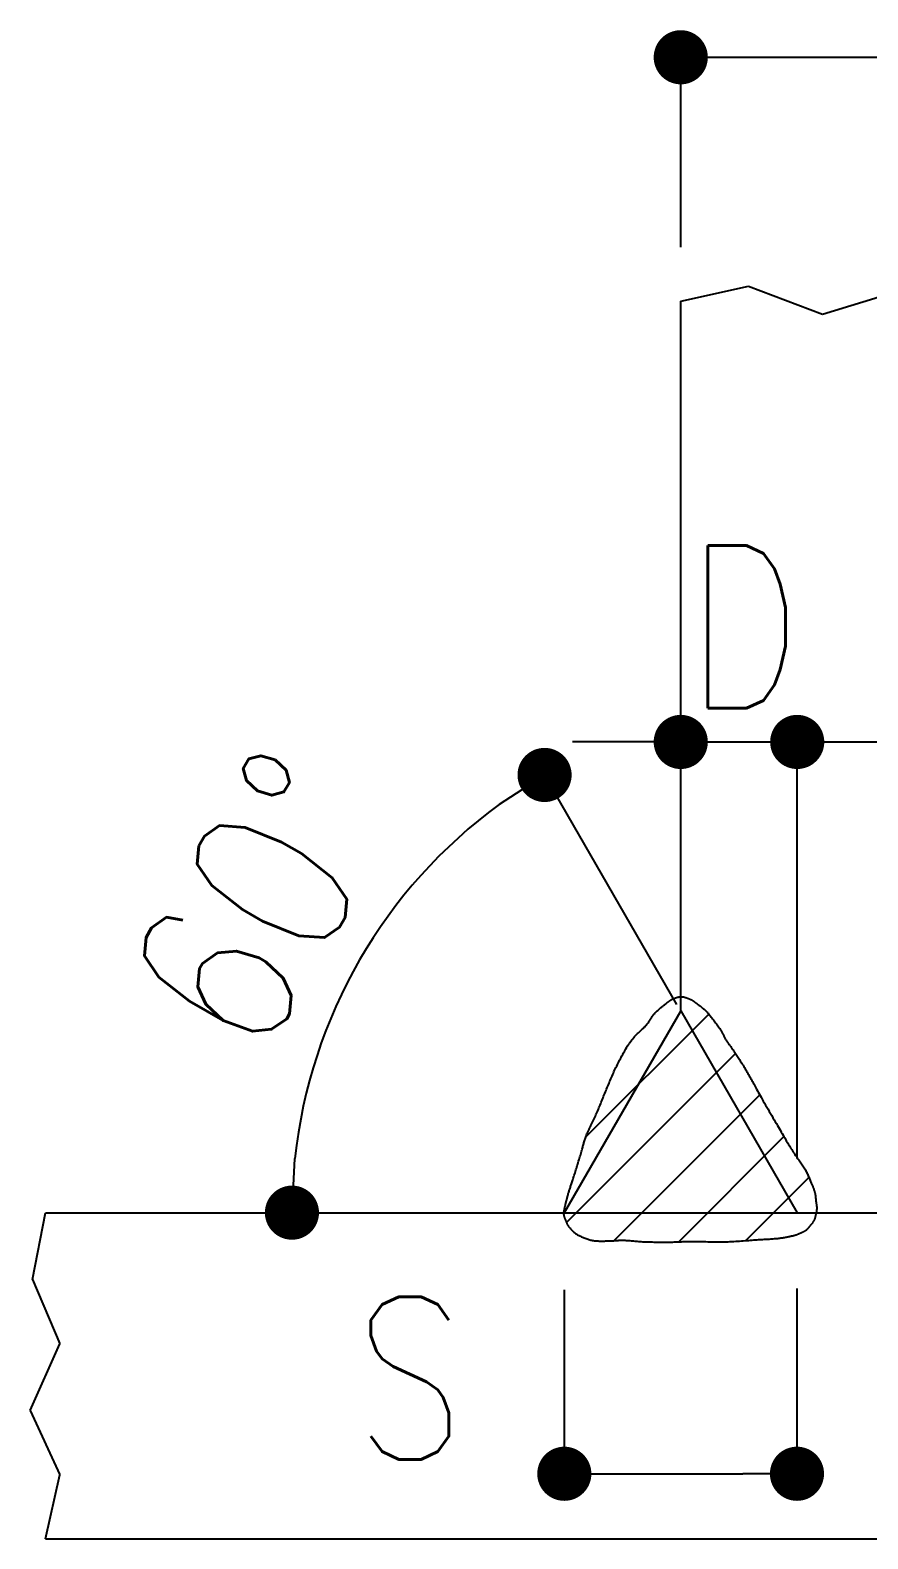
# Model space of a CAD drawing. Header units: millimetres. Extents: x 0 to 29624, y 0 to 14691.
# Drawn here: x 14123.4 to 14247.2, y 5659.2 to 5882.1 of the extents above; entities that cross this region are included whole.
import ezdxf

# ---------------------------------------------------------------- set-up
doc = ezdxf.new("R2010")
doc.units = ezdxf.units.MM
doc.header["$LTSCALE"] = 5
doc.layers.get('0').update_dxf_attribs({"color": 255})
doc.layers.add('寸法', color=4, linetype='Continuous')
doc.layers.add('金物', color=142, linetype='Continuous')
doc.styles.add('04setumei', font='simplex.shx', dxfattribs={"width": 0.7, "height": 2.5, "bigfont": 'extfont2.shx'})

# ---------------------------------------------------------------- blocks, each defined once
blk = doc.blocks.new('_Dot')
at = {"color": 0, "linetype": 'ByBlock', "lineweight": -2}
blk.add_line((-0.5, 0), (-1, 0), dxfattribs=at)
at = {"color": 0, "linetype": 'ByBlock', "const_width": 0.5}
blk.add_lwpolyline([(-0.25, 0, 1), (0.25, 0, 1)], format="xyb", close=True, dxfattribs=at)

msp = doc.modelspace()

# ---------------------------------------------------------------- linework, layer by layer
at = {"layer": '寸法'}
for p, q in [((14219.529, 5850.012), (14219.529, 5878.063)), ((14227.529, 5878.063), (14263.155, 5878.063)), ((14211.529, 5776.91), (14203.529, 5776.91)), ((14219.529, 5745.175), (14219.529, 5776.91)), ((14219.529, 5776.91), (14236.738, 5776.91)), ((14236.738, 5715.368), (14236.738, 5776.91)), ((14244.738, 5776.91), (14252.738, 5776.91)), ((14218.97, 5738.142), (14199.403, 5772.033)), ((14218.873, 5739.151), (14218.903, 5739.161)), ((14218.903, 5739.161), (14218.933, 5739.17)), ((14218.933, 5739.17), (14218.963, 5739.179)), ((14218.963, 5739.179), (14218.993, 5739.187)), ((14218.993, 5739.187), (14219.023, 5739.195)), ((14219.023, 5739.195), (14219.052, 5739.202)), ((14219.052, 5739.202), (14219.081, 5739.208)), ((14219.081, 5739.208), (14219.109, 5739.214)), ((14219.109, 5739.214), (14219.137, 5739.22)), ((14219.137, 5739.22), (14219.164, 5739.224)), ((14219.164, 5739.224), (14219.191, 5739.228)), ((14219.191, 5739.228), (14219.218, 5739.232)), ((14219.218, 5739.232), (14219.244, 5739.235)), ((14219.244, 5739.235), (14219.271, 5739.238)), ((14219.271, 5739.238), (14219.297, 5739.24)), ((14219.297, 5739.24), (14219.324, 5739.242)), ((14219.324, 5739.242), (14219.351, 5739.244)), ((14219.351, 5739.244), (14219.379, 5739.245)), ((14219.379, 5739.245), (14219.408, 5739.246)), ((14219.408, 5739.246), (14219.436, 5739.247)), ((14219.436, 5739.247), (14219.466, 5739.247)), ((14219.466, 5739.247), (14219.497, 5739.247)), ((14219.497, 5739.247), (14219.529, 5739.247)), ((14219.529, 5739.247), (14219.56, 5739.247)), ((14219.56, 5739.247), (14219.592, 5739.247)), ((14219.592, 5739.247), (14219.624, 5739.247)), ((14219.624, 5739.247), (14219.656, 5739.248)), ((14219.656, 5739.248), (14219.689, 5739.248)), ((14219.689, 5739.248), (14219.721, 5739.248)), ((14219.721, 5739.248), (14219.754, 5739.248)), ((14219.754, 5739.248), (14219.789, 5739.247)), ((14219.789, 5739.247), (14219.823, 5739.246)), ((14219.823, 5739.246), (14219.859, 5739.244)), ((14219.859, 5739.244), (14219.896, 5739.24)), ((14219.896, 5739.24), (14219.934, 5739.236)), ((14219.934, 5739.236), (14219.974, 5739.23)), ((14219.974, 5739.23), (14220.014, 5739.223)), ((14220.014, 5739.223), (14220.057, 5739.215)), ((14220.057, 5739.215), (14220.102, 5739.204)), ((14220.102, 5739.204), (14220.149, 5739.192)), ((14220.149, 5739.192), (14220.198, 5739.178)), ((14220.198, 5739.178), (14220.251, 5739.162)), ((14220.251, 5739.162), (14220.307, 5739.144)), ((14219.529, 5737.175), (14202.32, 5707.368)), ((14215.764, 5736.905), (14215.851, 5736.994)), ((14215.851, 5736.994), (14215.939, 5737.082)), ((14215.939, 5737.082), (14216.031, 5737.169)), ((14216.031, 5737.169), (14216.124, 5737.255)), ((14216.124, 5737.255), (14216.219, 5737.339)), ((14216.219, 5737.339), (14216.314, 5737.422)), ((14216.314, 5737.422), (14216.409, 5737.503)), ((14216.409, 5737.503), (14216.504, 5737.583)), ((14216.504, 5737.583), (14216.597, 5737.66)), ((14216.597, 5737.66), (14216.689, 5737.735)), ((14216.689, 5737.735), (14216.779, 5737.808)), ((14216.779, 5737.808), (14216.866, 5737.878)), ((14216.866, 5737.878), (14216.949, 5737.946)), ((14216.949, 5737.946), (14217.029, 5738.011)), ((14217.029, 5738.011), (14217.105, 5738.072)), ((14217.105, 5738.072), (14217.175, 5738.13)), ((14217.175, 5738.13), (14217.241, 5738.185)), ((14217.241, 5738.185), (14217.303, 5738.237)), ((14217.303, 5738.237), (14217.362, 5738.285)), ((14217.362, 5738.285), (14217.417, 5738.33)), ((14217.417, 5738.33), (14217.47, 5738.372)), ((14217.47, 5738.372), (14217.52, 5738.412)), ((14217.52, 5738.412), (14217.569, 5738.45)), ((14217.569, 5738.45), (14217.615, 5738.485)), ((14217.615, 5738.485), (14217.659, 5738.518)), ((14217.659, 5738.518), (14217.702, 5738.55)), ((14217.702, 5738.55), (14217.743, 5738.58)), ((14217.743, 5738.58), (14217.784, 5738.609)), ((14217.784, 5738.609), (14217.824, 5738.637)), ((14217.824, 5738.637), (14217.863, 5738.664)), ((14217.863, 5738.664), (14217.902, 5738.691)), ((14217.902, 5738.691), (14217.942, 5738.717)), ((14217.942, 5738.717), (14217.981, 5738.743)), ((14217.981, 5738.743), (14218.021, 5738.768)), ((14218.021, 5738.768), (14218.058, 5738.792)), ((14218.058, 5738.792), (14218.094, 5738.813)), ((14218.094, 5738.813), (14218.129, 5738.833)), ((14218.129, 5738.833), (14218.163, 5738.852)), ((14218.163, 5738.852), (14218.196, 5738.869)), ((14218.196, 5738.869), (14218.228, 5738.885)), ((14218.228, 5738.885), (14218.259, 5738.9)), ((14218.259, 5738.9), (14218.29, 5738.915)), ((14218.29, 5738.915), (14218.32, 5738.928)), ((14218.32, 5738.928), (14218.35, 5738.942)), ((14218.35, 5738.942), (14218.38, 5738.954)), ((14218.38, 5738.954), (14218.41, 5738.967)), ((14218.41, 5738.967), (14218.44, 5738.98)), ((14218.44, 5738.98), (14218.47, 5738.992)), ((14218.47, 5738.992), (14218.501, 5739.005)), ((14218.501, 5739.005), (14218.532, 5739.018)), ((14218.532, 5739.018), (14218.564, 5739.032)), ((14218.564, 5739.032), (14218.595, 5739.045)), ((14218.595, 5739.045), (14218.626, 5739.058)), ((14218.626, 5739.058), (14218.657, 5739.071)), ((14218.657, 5739.071), (14218.689, 5739.083)), ((14218.689, 5739.083), (14218.719, 5739.095)), ((14218.719, 5739.095), (14218.75, 5739.108)), ((14218.75, 5739.108), (14218.781, 5739.119)), ((14218.781, 5739.119), (14218.812, 5739.13)), ((14218.812, 5739.13), (14218.843, 5739.141)), ((14218.843, 5739.141), (14218.873, 5739.151)), ((14219.529, 5737.175), (14236.738, 5707.368)), ((14220.307, 5739.144), (14220.365, 5739.125)), ((14220.365, 5739.125), (14220.426, 5739.104)), ((14220.426, 5739.104), (14220.488, 5739.081)), ((14220.488, 5739.081), (14220.551, 5739.058)), ((14220.551, 5739.058), (14220.615, 5739.034)), ((14220.615, 5739.034), (14220.68, 5739.009)), ((14220.68, 5739.009), (14220.744, 5738.983)), ((14220.744, 5738.983), (14220.807, 5738.957)), ((14220.807, 5738.957), (14220.869, 5738.93)), ((14220.869, 5738.93), (14220.93, 5738.904)), ((14220.93, 5738.904), (14220.989, 5738.877)), ((14220.989, 5738.877), (14221.046, 5738.851)), ((14221.046, 5738.851), (14221.099, 5738.825)), ((14221.099, 5738.825), (14221.149, 5738.799)), ((14221.149, 5738.799), (14221.196, 5738.774)), ((14221.196, 5738.774), (14221.24, 5738.749)), ((14221.24, 5738.749), (14221.281, 5738.724)), ((14221.281, 5738.724), (14221.321, 5738.698)), ((14221.321, 5738.698), (14221.358, 5738.673)), ((14221.358, 5738.673), (14221.394, 5738.648)), ((14221.394, 5738.648), (14221.429, 5738.622)), ((14221.429, 5738.622), (14221.463, 5738.596)), ((14221.463, 5738.596), (14221.497, 5738.569)), ((14221.497, 5738.569), (14221.53, 5738.542)), ((14221.53, 5738.542), (14221.564, 5738.514)), ((14221.564, 5738.514), (14221.599, 5738.486)), ((14221.599, 5738.486), (14221.634, 5738.458)), ((14221.634, 5738.458), (14221.671, 5738.428)), ((14221.671, 5738.428), (14221.709, 5738.398)), ((14221.709, 5738.398), (14221.75, 5738.367)), ((14221.75, 5738.367), (14221.793, 5738.335)), ((14221.793, 5738.335), (14221.837, 5738.302)), ((14221.837, 5738.302), (14221.883, 5738.269)), ((14221.883, 5738.269), (14221.929, 5738.236)), ((14221.929, 5738.236), (14221.976, 5738.202)), ((14221.976, 5738.202), (14222.025, 5738.168)), ((14222.025, 5738.168), (14222.074, 5738.134)), ((14222.074, 5738.134), (14222.123, 5738.098)), ((14222.123, 5738.098), (14222.174, 5738.063)), ((14222.174, 5738.063), (14222.224, 5738.026)), ((14222.224, 5738.026), (14222.276, 5737.988)), ((14222.276, 5737.988), (14222.328, 5737.949)), ((14222.328, 5737.949), (14222.381, 5737.909)), ((14222.381, 5737.909), (14222.434, 5737.868)), ((14222.434, 5737.868), (14222.488, 5737.826)), ((14222.488, 5737.826), (14222.542, 5737.783)), ((14222.542, 5737.783), (14222.596, 5737.738)), ((14222.596, 5737.738), (14222.65, 5737.691)), ((14222.65, 5737.691), (14222.704, 5737.645)), ((14222.704, 5737.645), (14222.757, 5737.6)), ((14222.757, 5737.6), (14222.809, 5737.557)), ((14222.809, 5737.557), (14222.861, 5737.514)), ((14222.861, 5737.514), (14222.913, 5737.471)), ((14222.913, 5737.471), (14222.964, 5737.428)), ((14222.964, 5737.428), (14223.016, 5737.383)), ((14223.016, 5737.383), (14223.07, 5737.336)), ((14223.07, 5737.336), (14223.124, 5737.287)), ((14223.124, 5737.287), (14223.181, 5737.234)), ((14223.181, 5737.234), (14223.239, 5737.178)), ((14223.239, 5737.178), (14223.3, 5737.117)), ((14223.3, 5737.117), (14223.363, 5737.051)), ((14223.363, 5737.051), (14223.43, 5736.98)), ((14223.43, 5736.98), (14223.499, 5736.902)), ((14205.474, 5718.505), (14223.671, 5736.702)), ((14213.962, 5734.599), (14214.087, 5734.722)), ((14214.087, 5734.722), (14214.207, 5734.843)), ((14214.207, 5734.843), (14214.32, 5734.964)), ((14214.32, 5734.964), (14214.427, 5735.084)), ((14214.427, 5735.084), (14214.526, 5735.202)), ((14214.526, 5735.202), (14214.619, 5735.318)), ((14214.619, 5735.318), (14214.705, 5735.431)), ((14214.705, 5735.431), (14214.786, 5735.542)), ((14214.786, 5735.542), (14214.862, 5735.651)), ((14214.862, 5735.651), (14214.934, 5735.757)), ((14214.934, 5735.757), (14215.002, 5735.862)), ((14215.002, 5735.862), (14215.069, 5735.964)), ((14215.069, 5735.964), (14215.134, 5736.064)), ((14215.134, 5736.064), (14215.198, 5736.163)), ((14215.198, 5736.163), (14215.261, 5736.26)), ((14215.261, 5736.26), (14215.325, 5736.356)), ((14215.325, 5736.356), (14215.391, 5736.45)), ((14215.391, 5736.45), (14215.459, 5736.543)), ((14215.459, 5736.543), (14215.529, 5736.635)), ((14215.529, 5736.635), (14215.603, 5736.726)), ((14215.603, 5736.726), (14215.682, 5736.816)), ((14215.682, 5736.816), (14215.764, 5736.905)), ((14223.499, 5736.902), (14223.573, 5736.818)), ((14223.573, 5736.818), (14223.651, 5736.726)), ((14223.651, 5736.726), (14223.734, 5736.625)), ((14223.734, 5736.625), (14223.825, 5736.513)), ((14223.825, 5736.513), (14223.922, 5736.393)), ((14223.922, 5736.393), (14224.023, 5736.264)), ((14224.023, 5736.264), (14224.129, 5736.129)), ((14224.129, 5736.129), (14224.238, 5735.988)), ((14224.238, 5735.988), (14224.349, 5735.843)), ((14224.349, 5735.843), (14224.461, 5735.695)), ((14224.461, 5735.695), (14224.573, 5735.546)), ((14224.573, 5735.546), (14224.685, 5735.396)), ((14224.685, 5735.396), (14224.795, 5735.247)), ((14224.795, 5735.247), (14224.903, 5735.1)), ((14224.903, 5735.1), (14225.006, 5734.956)), ((14225.006, 5734.956), (14225.106, 5734.817)), ((14225.106, 5734.817), (14225.199, 5734.683)), ((14211.929, 5732.383), (14212.054, 5732.565)), ((14212.054, 5732.565), (14212.18, 5732.741)), ((14212.18, 5732.741), (14212.308, 5732.91)), ((14212.308, 5732.91), (14212.439, 5733.073)), ((14212.439, 5733.073), (14212.575, 5733.231)), ((14212.575, 5733.231), (14212.714, 5733.385)), ((14212.714, 5733.385), (14212.854, 5733.534)), ((14212.854, 5733.534), (14212.996, 5733.678)), ((14212.996, 5733.678), (14213.138, 5733.819)), ((14213.138, 5733.819), (14213.28, 5733.956)), ((14213.28, 5733.956), (14213.421, 5734.09)), ((14213.421, 5734.09), (14213.561, 5734.22)), ((14213.561, 5734.22), (14213.698, 5734.349)), ((14213.698, 5734.349), (14213.832, 5734.475)), ((14213.832, 5734.475), (14213.962, 5734.599)), ((14225.199, 5734.683), (14225.286, 5734.557)), ((14225.286, 5734.557), (14225.366, 5734.439)), ((14225.366, 5734.439), (14225.438, 5734.329)), ((14225.438, 5734.329), (14225.503, 5734.224)), ((14225.503, 5734.224), (14225.562, 5734.124)), ((14225.562, 5734.124), (14225.616, 5734.028)), ((14225.616, 5734.028), (14225.665, 5733.937)), ((14225.665, 5733.937), (14225.711, 5733.848)), ((14225.711, 5733.848), (14225.754, 5733.761)), ((14225.754, 5733.761), (14225.795, 5733.676)), ((14225.795, 5733.676), (14225.836, 5733.591)), ((14225.836, 5733.591), (14225.876, 5733.508)), ((14225.876, 5733.508), (14225.917, 5733.423)), ((14225.917, 5733.423), (14225.959, 5733.337)), ((14225.959, 5733.337), (14226.004, 5733.249)), ((14226.004, 5733.249), (14226.052, 5733.159)), ((14226.052, 5733.159), (14226.104, 5733.066)), ((14226.104, 5733.066), (14226.161, 5732.969)), ((14226.161, 5732.969), (14226.224, 5732.867)), ((14226.224, 5732.867), (14226.291, 5732.762)), ((14226.291, 5732.762), (14226.361, 5732.658)), ((14226.361, 5732.658), (14226.433, 5732.552)), ((14226.433, 5732.552), (14226.507, 5732.446)), ((14202.625, 5705.921), (14227.605, 5730.901)), ((14210.604, 5730.096), (14210.719, 5730.313)), ((14210.719, 5730.313), (14210.834, 5730.53)), ((14210.834, 5730.53), (14210.952, 5730.747)), ((14210.952, 5730.747), (14211.071, 5730.962)), ((14211.071, 5730.962), (14211.191, 5731.176)), ((14211.191, 5731.176), (14211.312, 5731.387)), ((14211.312, 5731.387), (14211.434, 5731.595)), ((14211.434, 5731.595), (14211.557, 5731.799)), ((14211.557, 5731.799), (14211.68, 5731.999)), ((14211.68, 5731.999), (14211.805, 5732.194)), ((14211.805, 5732.194), (14211.929, 5732.383)), ((14226.507, 5732.446), (14226.582, 5732.339)), ((14226.582, 5732.339), (14226.66, 5732.231)), ((14226.66, 5732.231), (14226.74, 5732.121)), ((14226.74, 5732.121), (14226.821, 5732.01)), ((14226.821, 5732.01), (14226.904, 5731.897)), ((14226.904, 5731.897), (14226.988, 5731.781)), ((14226.988, 5731.781), (14227.074, 5731.663)), ((14227.074, 5731.663), (14227.161, 5731.542)), ((14227.161, 5731.542), (14227.25, 5731.419)), ((14227.25, 5731.419), (14227.339, 5731.292)), ((14227.339, 5731.292), (14227.429, 5731.161)), ((14227.429, 5731.161), (14227.52, 5731.027)), ((14227.52, 5731.027), (14227.612, 5730.889)), ((14227.612, 5730.889), (14227.706, 5730.747)), ((14227.706, 5730.747), (14227.801, 5730.601)), ((14227.801, 5730.601), (14227.9, 5730.452)), ((14227.9, 5730.452), (14227.999, 5730.298)), ((14227.999, 5730.298), (14228.1, 5730.142)), ((14209.567, 5727.975), (14209.662, 5728.187)), ((14209.662, 5728.187), (14209.758, 5728.399)), ((14209.758, 5728.399), (14209.857, 5728.61)), ((14209.857, 5728.61), (14209.957, 5728.821)), ((14209.957, 5728.821), (14210.059, 5729.031)), ((14210.059, 5729.031), (14210.164, 5729.24)), ((14210.164, 5729.24), (14210.271, 5729.451)), ((14210.271, 5729.451), (14210.38, 5729.664)), ((14210.38, 5729.664), (14210.491, 5729.879)), ((14210.491, 5729.879), (14210.604, 5730.096)), ((14228.1, 5730.142), (14228.203, 5729.983)), ((14228.203, 5729.983), (14228.307, 5729.821)), ((14228.307, 5729.821), (14228.412, 5729.656)), ((14228.412, 5729.656), (14228.518, 5729.489)), ((14228.518, 5729.489), (14228.623, 5729.321)), ((14228.623, 5729.321), (14228.73, 5729.15)), ((14228.73, 5729.15), (14228.836, 5728.979)), ((14228.836, 5728.979), (14228.942, 5728.806)), ((14228.942, 5728.806), (14229.049, 5728.632)), ((14229.049, 5728.632), (14229.154, 5728.457)), ((14229.154, 5728.457), (14229.258, 5728.282)), ((14229.258, 5728.282), (14229.362, 5728.106)), ((14229.362, 5728.106), (14229.463, 5727.933)), ((14208.573, 5725.633), (14208.663, 5725.846)), ((14208.663, 5725.846), (14208.752, 5726.058)), ((14208.752, 5726.058), (14208.842, 5726.271)), ((14208.842, 5726.271), (14208.931, 5726.484)), ((14208.931, 5726.484), (14209.02, 5726.697)), ((14209.02, 5726.697), (14209.109, 5726.911)), ((14209.109, 5726.911), (14209.199, 5727.124)), ((14209.199, 5727.124), (14209.29, 5727.337)), ((14209.29, 5727.337), (14209.381, 5727.55)), ((14209.381, 5727.55), (14209.473, 5727.762)), ((14209.473, 5727.762), (14209.567, 5727.975)), ((14229.463, 5727.933), (14229.561, 5727.761)), ((14229.561, 5727.761), (14229.656, 5727.591)), ((14229.656, 5727.591), (14229.75, 5727.423)), ((14229.75, 5727.423), (14229.842, 5727.254)), ((14229.842, 5727.254), (14229.934, 5727.084)), ((14229.934, 5727.084), (14230.027, 5726.912)), ((14230.027, 5726.912), (14230.119, 5726.738)), ((14230.119, 5726.738), (14230.214, 5726.561)), ((14230.214, 5726.561), (14230.311, 5726.38)), ((14230.311, 5726.38), (14230.411, 5726.194)), ((14230.411, 5726.194), (14230.515, 5726.002)), ((14230.515, 5726.002), (14230.623, 5725.803)), ((14230.623, 5725.803), (14230.735, 5725.597)), ((14207.694, 5723.481), (14207.78, 5723.696)), ((14207.78, 5723.696), (14207.867, 5723.911)), ((14207.867, 5723.911), (14207.953, 5724.127)), ((14207.953, 5724.127), (14208.041, 5724.343)), ((14208.041, 5724.343), (14208.128, 5724.559)), ((14208.128, 5724.559), (14208.216, 5724.776)), ((14208.216, 5724.776), (14208.304, 5724.991)), ((14208.304, 5724.991), (14208.393, 5725.206)), ((14208.393, 5725.206), (14208.483, 5725.42)), ((14208.483, 5725.42), (14208.573, 5725.633)), ((14209.676, 5703.237), (14231.203, 5724.765)), ((14230.735, 5725.597), (14230.854, 5725.383)), ((14230.854, 5725.383), (14230.979, 5725.159)), ((14230.979, 5725.159), (14231.111, 5724.926)), ((14231.111, 5724.926), (14231.251, 5724.679)), ((14231.251, 5724.679), (14231.401, 5724.417)), ((14231.401, 5724.417), (14231.56, 5724.142)), ((14231.56, 5724.142), (14231.725, 5723.856)), ((14231.725, 5723.856), (14231.895, 5723.56)), ((14231.895, 5723.56), (14232.071, 5723.258)), ((14206.722, 5721.232), (14206.816, 5721.43)), ((14206.816, 5721.43), (14206.908, 5721.628)), ((14206.908, 5721.628), (14206.999, 5721.827)), ((14206.999, 5721.827), (14207.087, 5722.026)), ((14207.087, 5722.026), (14207.175, 5722.227)), ((14207.175, 5722.227), (14207.261, 5722.431)), ((14207.261, 5722.431), (14207.348, 5722.637)), ((14207.348, 5722.637), (14207.434, 5722.846)), ((14207.434, 5722.846), (14207.521, 5723.056)), ((14207.521, 5723.056), (14207.607, 5723.268)), ((14207.607, 5723.268), (14207.694, 5723.481)), ((14232.071, 5723.258), (14232.25, 5722.95)), ((14232.25, 5722.95), (14232.431, 5722.638)), ((14232.431, 5722.638), (14232.613, 5722.324)), ((14232.613, 5722.324), (14232.796, 5722.012)), ((14232.796, 5722.012), (14232.977, 5721.701)), ((14232.977, 5721.701), (14233.156, 5721.395)), ((14233.156, 5721.395), (14233.331, 5721.095)), ((14205.67, 5719.011), (14205.743, 5719.182)), ((14205.743, 5719.182), (14205.82, 5719.355)), ((14205.82, 5719.355), (14205.9, 5719.532)), ((14205.9, 5719.532), (14205.985, 5719.712)), ((14205.985, 5719.712), (14206.072, 5719.895)), ((14206.072, 5719.895), (14206.161, 5720.08)), ((14206.161, 5720.08), (14206.252, 5720.267)), ((14206.252, 5720.267), (14206.345, 5720.457)), ((14206.345, 5720.457), (14206.439, 5720.648)), ((14206.439, 5720.648), (14206.533, 5720.842)), ((14206.533, 5720.842), (14206.628, 5721.036)), ((14206.628, 5721.036), (14206.722, 5721.232)), ((14233.331, 5721.095), (14233.501, 5720.803)), ((14233.501, 5720.803), (14233.666, 5720.521)), ((14233.666, 5720.521), (14233.824, 5720.252)), ((14233.824, 5720.252), (14233.973, 5719.996)), ((14233.973, 5719.996), (14234.116, 5719.752)), ((14234.116, 5719.752), (14234.254, 5719.514)), ((14234.254, 5719.514), (14234.389, 5719.283)), ((14234.389, 5719.283), (14234.52, 5719.057)), ((14204.957, 5716.735), (14205, 5716.888)), ((14205, 5716.888), (14205.041, 5717.035)), ((14205.041, 5717.035), (14205.079, 5717.177)), ((14205.079, 5717.177), (14205.115, 5717.313)), ((14205.115, 5717.313), (14205.151, 5717.447)), ((14205.151, 5717.447), (14205.186, 5717.578)), ((14205.186, 5717.578), (14205.223, 5717.709)), ((14205.223, 5717.709), (14205.259, 5717.839)), ((14205.259, 5717.839), (14205.298, 5717.97)), ((14205.298, 5717.97), (14205.339, 5718.104)), ((14205.339, 5718.104), (14205.383, 5718.241)), ((14205.383, 5718.241), (14205.431, 5718.382)), ((14205.431, 5718.382), (14205.483, 5718.529)), ((14205.483, 5718.529), (14205.54, 5718.683)), ((14205.54, 5718.683), (14205.602, 5718.844)), ((14205.602, 5718.844), (14205.67, 5719.011)), ((14219.237, 5703.064), (14234.78, 5718.607)), ((14234.52, 5719.057), (14234.647, 5718.837)), ((14234.647, 5718.837), (14234.772, 5718.622)), ((14234.772, 5718.622), (14234.893, 5718.412)), ((14234.893, 5718.412), (14235.013, 5718.207)), ((14235.013, 5718.207), (14235.13, 5718.005)), ((14235.13, 5718.005), (14235.247, 5717.807)), ((14235.247, 5717.807), (14235.361, 5717.613)), ((14235.361, 5717.613), (14235.475, 5717.422)), ((14235.475, 5717.422), (14235.588, 5717.233)), ((14235.588, 5717.233), (14235.701, 5717.047)), ((14235.701, 5717.047), (14235.813, 5716.863)), ((14204.298, 5714.539), (14204.365, 5714.761)), ((14204.365, 5714.761), (14204.431, 5714.982)), ((14204.431, 5714.982), (14204.497, 5715.202)), ((14204.497, 5715.202), (14204.562, 5715.418)), ((14204.562, 5715.418), (14204.626, 5715.629)), ((14204.626, 5715.629), (14204.688, 5715.835)), ((14204.688, 5715.835), (14204.748, 5716.034)), ((14204.748, 5716.034), (14204.805, 5716.224)), ((14204.805, 5716.224), (14204.86, 5716.404)), ((14204.86, 5716.404), (14204.91, 5716.574)), ((14204.91, 5716.574), (14204.957, 5716.735)), ((14235.813, 5716.863), (14235.927, 5716.68)), ((14235.927, 5716.68), (14236.04, 5716.498)), ((14236.04, 5716.498), (14236.155, 5716.319)), ((14236.155, 5716.319), (14236.271, 5716.144)), ((14236.271, 5716.144), (14236.387, 5715.973)), ((14236.387, 5715.973), (14236.503, 5715.806)), ((14236.503, 5715.806), (14236.619, 5715.642)), ((14236.619, 5715.642), (14236.734, 5715.481)), ((14236.734, 5715.481), (14236.848, 5715.323)), ((14236.848, 5715.323), (14236.961, 5715.168)), ((14236.961, 5715.168), (14237.072, 5715.015)), ((14237.072, 5715.015), (14237.182, 5714.863)), ((14237.182, 5714.863), (14237.289, 5714.713)), ((14237.289, 5714.713), (14237.393, 5714.565)), ((14203.64, 5712.401), (14203.692, 5712.565)), ((14203.692, 5712.565), (14203.745, 5712.732)), ((14203.745, 5712.732), (14203.799, 5712.903)), ((14203.799, 5712.903), (14203.854, 5713.081)), ((14203.854, 5713.081), (14203.912, 5713.27)), ((14203.912, 5713.27), (14203.973, 5713.467)), ((14203.973, 5713.467), (14204.035, 5713.672)), ((14204.035, 5713.672), (14204.099, 5713.883)), ((14204.099, 5713.883), (14204.165, 5714.098)), ((14204.165, 5714.098), (14204.231, 5714.318)), ((14204.231, 5714.318), (14204.298, 5714.539)), ((14229.154, 5703.246), (14238.48, 5712.572)), ((14237.393, 5714.565), (14237.495, 5714.418)), ((14237.495, 5714.418), (14237.593, 5714.271)), ((14237.593, 5714.271), (14237.688, 5714.125)), ((14237.688, 5714.125), (14237.778, 5713.979)), ((14237.778, 5713.979), (14237.865, 5713.833)), ((14237.865, 5713.833), (14237.948, 5713.687)), ((14237.948, 5713.687), (14238.027, 5713.539)), ((14238.027, 5713.539), (14238.104, 5713.392)), ((14238.104, 5713.392), (14238.176, 5713.244)), ((14238.176, 5713.244), (14238.246, 5713.097)), ((14238.246, 5713.097), (14238.314, 5712.951)), ((14238.314, 5712.951), (14238.379, 5712.807)), ((14238.379, 5712.807), (14238.441, 5712.664)), ((14238.441, 5712.664), (14238.501, 5712.523)), ((14238.501, 5712.523), (14238.558, 5712.385)), ((14202.913, 5710.142), (14202.938, 5710.228)), ((14202.938, 5710.228), (14202.965, 5710.32)), ((14202.965, 5710.32), (14202.995, 5710.418)), ((14202.995, 5710.418), (14203.027, 5710.521)), ((14203.027, 5710.521), (14203.061, 5710.631)), ((14203.061, 5710.631), (14203.097, 5710.744)), ((14203.097, 5710.744), (14203.134, 5710.861)), ((14203.134, 5710.861), (14203.174, 5710.982)), ((14203.174, 5710.982), (14203.215, 5711.107)), ((14203.215, 5711.107), (14203.257, 5711.235)), ((14203.257, 5711.235), (14203.301, 5711.367)), ((14203.301, 5711.367), (14203.346, 5711.503)), ((14203.346, 5711.503), (14203.392, 5711.643)), ((14203.392, 5711.643), (14203.44, 5711.787)), ((14203.44, 5711.787), (14203.488, 5711.935)), ((14203.488, 5711.935), (14203.538, 5712.087)), ((14203.538, 5712.087), (14203.588, 5712.242)), ((14203.588, 5712.242), (14203.64, 5712.401)), ((14238.558, 5712.385), (14238.614, 5712.251)), ((14238.614, 5712.251), (14238.667, 5712.119)), ((14238.667, 5712.119), (14238.718, 5711.992)), ((14238.718, 5711.992), (14238.768, 5711.869)), ((14238.768, 5711.869), (14238.815, 5711.75)), ((14238.815, 5711.75), (14238.861, 5711.636)), ((14238.861, 5711.636), (14238.906, 5711.529)), ((14238.906, 5711.529), (14238.948, 5711.427)), ((14238.948, 5711.427), (14238.987, 5711.332)), ((14238.987, 5711.332), (14239.024, 5711.243)), ((14239.024, 5711.243), (14239.058, 5711.158)), ((14239.058, 5711.158), (14239.089, 5711.079)), ((14239.089, 5711.079), (14239.119, 5711.003)), ((14239.119, 5711.003), (14239.147, 5710.931)), ((14239.147, 5710.931), (14239.172, 5710.861)), ((14239.172, 5710.861), (14239.197, 5710.794)), ((14239.197, 5710.794), (14239.219, 5710.728)), ((14239.219, 5710.728), (14239.24, 5710.664)), ((14239.24, 5710.664), (14239.26, 5710.599)), ((14239.26, 5710.599), (14239.28, 5710.535)), ((14239.28, 5710.535), (14239.299, 5710.47)), ((14239.299, 5710.47), (14239.316, 5710.404)), ((14239.316, 5710.404), (14239.334, 5710.336)), ((14239.334, 5710.336), (14239.352, 5710.265)), ((14239.352, 5710.265), (14239.368, 5710.193)), ((14239.368, 5710.193), (14239.383, 5710.122)), ((14202.358, 5707.941), (14202.369, 5707.991)), ((14202.369, 5707.991), (14202.381, 5708.043)), ((14202.381, 5708.043), (14202.392, 5708.096)), ((14202.392, 5708.096), (14202.404, 5708.151)), ((14202.404, 5708.151), (14202.417, 5708.206)), ((14202.417, 5708.206), (14202.43, 5708.264)), ((14202.43, 5708.264), (14202.443, 5708.322)), ((14202.443, 5708.322), (14202.457, 5708.382)), ((14202.457, 5708.382), (14202.472, 5708.444)), ((14202.472, 5708.444), (14202.486, 5708.506)), ((14202.486, 5708.506), (14202.501, 5708.57)), ((14202.501, 5708.57), (14202.517, 5708.635)), ((14202.517, 5708.635), (14202.533, 5708.7)), ((14202.533, 5708.7), (14202.549, 5708.767)), ((14202.549, 5708.767), (14202.566, 5708.834)), ((14202.566, 5708.834), (14202.582, 5708.902)), ((14202.582, 5708.902), (14202.6, 5708.97)), ((14202.6, 5708.97), (14202.617, 5709.039)), ((14202.617, 5709.039), (14202.635, 5709.108)), ((14202.635, 5709.108), (14202.653, 5709.177)), ((14202.653, 5709.177), (14202.671, 5709.247)), ((14202.671, 5709.247), (14202.689, 5709.316)), ((14202.689, 5709.316), (14202.706, 5709.382)), ((14202.706, 5709.382), (14202.723, 5709.447)), ((14202.723, 5709.447), (14202.74, 5709.511)), ((14202.74, 5709.511), (14202.757, 5709.575)), ((14202.757, 5709.575), (14202.773, 5709.639)), ((14202.773, 5709.639), (14202.79, 5709.704)), ((14202.79, 5709.704), (14202.808, 5709.77)), ((14202.808, 5709.77), (14202.827, 5709.839)), ((14202.827, 5709.839), (14202.846, 5709.909)), ((14202.846, 5709.909), (14202.867, 5709.983)), ((14202.867, 5709.983), (14202.889, 5710.06)), ((14202.889, 5710.06), (14202.913, 5710.142)), ((14239.383, 5710.122), (14239.396, 5710.052)), ((14239.396, 5710.052), (14239.407, 5709.981)), ((14239.407, 5709.981), (14239.417, 5709.912)), ((14239.417, 5709.912), (14239.426, 5709.843)), ((14239.426, 5709.843), (14239.434, 5709.774)), ((14239.434, 5709.774), (14239.441, 5709.705)), ((14239.441, 5709.705), (14239.448, 5709.636)), ((14239.448, 5709.636), (14239.454, 5709.567)), ((14239.454, 5709.567), (14239.46, 5709.498)), ((14239.46, 5709.498), (14239.466, 5709.429)), ((14239.466, 5709.429), (14239.472, 5709.359)), ((14239.472, 5709.359), (14239.478, 5709.289)), ((14239.478, 5709.289), (14239.485, 5709.219)), ((14239.485, 5709.219), (14239.492, 5709.147)), ((14239.492, 5709.147), (14239.5, 5709.076)), ((14239.5, 5709.076), (14239.51, 5709.002)), ((14239.51, 5709.002), (14239.52, 5708.928)), ((14239.52, 5708.928), (14239.53, 5708.851)), ((14239.53, 5708.851), (14239.542, 5708.774)), ((14239.542, 5708.774), (14239.553, 5708.696)), ((14239.553, 5708.696), (14239.565, 5708.617)), ((14239.565, 5708.617), (14239.577, 5708.538)), ((14239.577, 5708.538), (14239.588, 5708.46)), ((14239.588, 5708.46), (14239.599, 5708.382)), ((14239.599, 5708.382), (14239.609, 5708.304)), ((14239.609, 5708.304), (14239.619, 5708.228)), ((14239.619, 5708.228), (14239.627, 5708.153)), ((14239.627, 5708.153), (14239.635, 5708.08)), ((14239.635, 5708.08), (14239.641, 5708.009)), ((14239.641, 5708.009), (14239.645, 5707.941)), ((14202.232, 5707.148), (14202.234, 5707.173)), ((14202.232, 5707.123), (14202.232, 5707.148)), ((14202.232, 5707.099), (14202.232, 5707.123)), ((14202.233, 5707.075), (14202.232, 5707.099)), ((14202.233, 5707.075), (14202.235, 5707.049)), ((14202.234, 5707.173), (14202.236, 5707.198)), ((14202.235, 5707.049), (14202.237, 5707.023)), ((14202.236, 5707.198), (14202.238, 5707.224)), ((14202.237, 5707.023), (14202.24, 5706.997)), ((14202.238, 5707.224), (14202.241, 5707.252)), ((14202.24, 5706.997), (14202.245, 5706.968)), ((14202.241, 5707.252), (14202.244, 5707.281)), ((14202.244, 5707.281), (14202.248, 5707.312)), ((14202.245, 5706.968), (14202.25, 5706.938)), ((14202.248, 5707.312), (14202.252, 5707.345)), ((14202.25, 5706.938), (14202.256, 5706.906)), ((14202.252, 5707.345), (14202.256, 5707.38)), ((14202.256, 5707.38), (14202.261, 5707.417)), ((14202.256, 5706.906), (14202.264, 5706.873)), ((14202.261, 5707.417), (14202.266, 5707.455)), ((14202.264, 5706.873), (14202.272, 5706.839)), ((14202.266, 5707.455), (14202.272, 5707.494)), ((14202.272, 5707.494), (14202.278, 5707.534)), ((14202.272, 5706.839), (14202.281, 5706.805)), ((14202.278, 5707.534), (14202.285, 5707.575)), ((14202.281, 5706.805), (14202.291, 5706.77)), ((14202.285, 5707.575), (14202.293, 5707.617)), ((14202.291, 5706.77), (14202.302, 5706.736)), ((14202.293, 5707.617), (14202.301, 5707.66)), ((14202.301, 5707.66), (14202.309, 5707.704)), ((14202.302, 5706.736), (14202.313, 5706.7)), ((14202.309, 5707.704), (14202.318, 5707.749)), ((14202.313, 5706.7), (14202.325, 5706.664)), ((14202.318, 5707.749), (14202.328, 5707.795)), ((14202.325, 5706.664), (14202.339, 5706.627)), ((14202.328, 5707.795), (14202.337, 5707.843)), ((14202.337, 5707.843), (14202.348, 5707.891)), ((14202.339, 5706.627), (14202.353, 5706.589)), ((14202.348, 5707.891), (14202.358, 5707.941)), ((14202.353, 5706.589), (14202.368, 5706.551)), ((14202.368, 5706.551), (14202.383, 5706.511)), ((14202.383, 5706.511), (14202.399, 5706.471)), ((14202.399, 5706.471), (14202.417, 5706.43)), ((14202.417, 5706.43), (14202.435, 5706.388)), ((14202.435, 5706.388), (14202.453, 5706.344)), ((14202.453, 5706.344), (14202.473, 5706.3)), ((14202.473, 5706.3), (14202.493, 5706.254)), ((14202.493, 5706.254), (14202.513, 5706.207)), ((14202.513, 5706.207), (14202.533, 5706.159)), ((14202.533, 5706.159), (14202.552, 5706.11)), ((14202.552, 5706.11), (14202.571, 5706.061)), ((14202.571, 5706.061), (14202.591, 5706.01)), ((14202.591, 5706.01), (14202.611, 5705.958)), ((14202.611, 5705.958), (14202.632, 5705.905)), ((14202.632, 5705.905), (14202.654, 5705.851)), ((14202.654, 5705.851), (14202.677, 5705.797)), ((14202.677, 5705.797), (14202.703, 5705.741)), ((14202.703, 5705.741), (14202.73, 5705.685)), ((14238.901, 5705.712), (14238.944, 5705.768)), ((14238.944, 5705.768), (14238.988, 5705.824)), ((14238.988, 5705.824), (14239.03, 5705.88)), ((14239.03, 5705.88), (14239.072, 5705.935)), ((14239.072, 5705.935), (14239.111, 5705.99)), ((14239.111, 5705.99), (14239.149, 5706.045)), ((14239.149, 5706.045), (14239.185, 5706.099)), ((14239.185, 5706.099), (14239.218, 5706.151)), ((14239.218, 5706.151), (14239.249, 5706.202)), ((14239.249, 5706.202), (14239.277, 5706.251)), ((14239.277, 5706.251), (14239.302, 5706.299)), ((14239.302, 5706.299), (14239.324, 5706.345)), ((14239.324, 5706.345), (14239.344, 5706.39)), ((14239.344, 5706.39), (14239.362, 5706.435)), ((14239.362, 5706.435), (14239.378, 5706.478)), ((14239.378, 5706.478), (14239.392, 5706.521)), ((14239.392, 5706.521), (14239.405, 5706.564)), ((14239.405, 5706.564), (14239.416, 5706.606)), ((14239.416, 5706.606), (14239.427, 5706.648)), ((14239.427, 5706.648), (14239.436, 5706.69)), ((14239.436, 5706.69), (14239.445, 5706.732)), ((14239.445, 5706.732), (14239.454, 5706.775)), ((14239.454, 5706.775), (14239.463, 5706.818)), ((14239.463, 5706.818), (14239.471, 5706.861)), ((14239.471, 5706.861), (14239.48, 5706.904)), ((14239.48, 5706.904), (14239.49, 5706.949)), ((14239.49, 5706.949), (14239.5, 5706.994)), ((14239.5, 5706.994), (14239.512, 5707.04)), ((14239.512, 5707.04), (14239.523, 5707.084)), ((14239.523, 5707.084), (14239.535, 5707.128)), ((14239.535, 5707.128), (14239.547, 5707.172)), ((14239.547, 5707.172), (14239.559, 5707.216)), ((14239.559, 5707.216), (14239.57, 5707.259)), ((14239.57, 5707.259), (14239.581, 5707.303)), ((14239.581, 5707.303), (14239.593, 5707.348)), ((14239.593, 5707.348), (14239.603, 5707.393)), ((14239.603, 5707.393), (14239.613, 5707.44)), ((14239.613, 5707.44), (14239.622, 5707.488)), ((14239.622, 5707.488), (14239.629, 5707.537)), ((14239.629, 5707.537), (14239.636, 5707.587)), ((14239.636, 5707.587), (14239.642, 5707.64)), ((14239.642, 5707.64), (14239.646, 5707.695)), ((14239.645, 5707.941), (14239.648, 5707.875)), ((14239.646, 5707.695), (14239.648, 5707.752)), ((14239.648, 5707.875), (14239.649, 5707.812)), ((14239.648, 5707.752), (14239.649, 5707.812)), ((14202.73, 5705.685), (14202.761, 5705.628)), ((14202.761, 5705.628), (14202.793, 5705.57)), ((14202.793, 5705.57), (14202.829, 5705.511)), ((14202.829, 5705.511), (14202.869, 5705.452)), ((14202.869, 5705.452), (14202.912, 5705.392)), ((14202.912, 5705.392), (14202.959, 5705.331)), ((14202.959, 5705.331), (14203.009, 5705.269)), ((14203.009, 5705.269), (14203.061, 5705.204)), ((14203.061, 5705.204), (14203.116, 5705.137)), ((14203.116, 5705.137), (14203.172, 5705.069)), ((14203.172, 5705.069), (14203.23, 5705)), ((14203.23, 5705), (14203.292, 5704.929)), ((14203.292, 5704.929), (14203.355, 5704.858)), ((14203.355, 5704.858), (14203.422, 5704.787)), ((14203.422, 5704.787), (14203.491, 5704.715)), ((14203.491, 5704.715), (14203.563, 5704.643)), ((14203.563, 5704.643), (14203.639, 5704.572)), ((14203.639, 5704.572), (14203.718, 5704.502)), ((14203.718, 5704.502), (14203.801, 5704.433)), ((14203.801, 5704.433), (14203.887, 5704.366)), ((14203.887, 5704.366), (14203.977, 5704.3)), ((14203.977, 5704.3), (14204.072, 5704.237)), ((14204.072, 5704.237), (14204.17, 5704.175)), ((14204.17, 5704.175), (14204.273, 5704.115)), ((14204.273, 5704.115), (14204.382, 5704.054)), ((14204.382, 5704.054), (14204.498, 5703.994)), ((14204.498, 5703.994), (14204.617, 5703.933)), ((14204.617, 5703.933), (14204.741, 5703.873)), ((14204.741, 5703.873), (14204.869, 5703.813)), ((14204.869, 5703.813), (14205, 5703.755)), ((14205, 5703.755), (14205.134, 5703.698)), ((14205.134, 5703.698), (14205.27, 5703.642)), ((14205.27, 5703.642), (14205.408, 5703.589)), ((14205.408, 5703.589), (14205.546, 5703.538)), ((14205.546, 5703.538), (14205.685, 5703.489)), ((14232.833, 5703.488), (14233.012, 5703.501)), ((14233.012, 5703.501), (14233.186, 5703.514)), ((14233.186, 5703.514), (14233.358, 5703.528)), ((14233.358, 5703.528), (14233.526, 5703.542)), ((14233.526, 5703.542), (14233.69, 5703.558)), ((14233.69, 5703.558), (14233.851, 5703.575)), ((14233.851, 5703.575), (14234.009, 5703.593)), ((14234.009, 5703.593), (14234.162, 5703.612)), ((14234.162, 5703.612), (14234.311, 5703.632)), ((14234.311, 5703.632), (14234.457, 5703.652)), ((14234.457, 5703.652), (14234.599, 5703.673)), ((14234.599, 5703.673), (14234.736, 5703.695)), ((14234.736, 5703.695), (14234.87, 5703.717)), ((14234.87, 5703.717), (14235, 5703.74)), ((14235, 5703.74), (14235.126, 5703.763)), ((14235.126, 5703.763), (14235.249, 5703.786)), ((14235.249, 5703.786), (14235.368, 5703.809)), ((14235.368, 5703.809), (14235.483, 5703.833)), ((14235.483, 5703.833), (14235.595, 5703.856)), ((14235.595, 5703.856), (14235.703, 5703.879)), ((14235.703, 5703.879), (14235.807, 5703.902)), ((14235.807, 5703.902), (14235.909, 5703.924)), ((14235.909, 5703.924), (14236.007, 5703.946)), ((14236.007, 5703.946), (14236.099, 5703.968)), ((14236.099, 5703.968), (14236.187, 5703.99)), ((14236.187, 5703.99), (14236.269, 5704.011)), ((14236.269, 5704.011), (14236.345, 5704.032)), ((14236.345, 5704.032), (14236.418, 5704.054)), ((14236.418, 5704.054), (14236.486, 5704.075)), ((14236.486, 5704.075), (14236.551, 5704.096)), ((14236.551, 5704.096), (14236.613, 5704.117)), ((14236.613, 5704.117), (14236.673, 5704.138)), ((14236.673, 5704.138), (14236.73, 5704.16)), ((14236.73, 5704.16), (14236.786, 5704.182)), ((14236.786, 5704.182), (14236.842, 5704.203)), ((14236.842, 5704.203), (14236.897, 5704.226)), ((14236.897, 5704.226), (14236.952, 5704.248)), ((14236.952, 5704.248), (14237.007, 5704.271)), ((14237.007, 5704.271), (14237.063, 5704.294)), ((14237.063, 5704.294), (14237.122, 5704.318)), ((14237.122, 5704.318), (14237.18, 5704.342)), ((14237.18, 5704.342), (14237.239, 5704.367)), ((14237.239, 5704.367), (14237.296, 5704.391)), ((14237.296, 5704.391), (14237.353, 5704.415)), ((14237.353, 5704.415), (14237.41, 5704.439)), ((14237.41, 5704.439), (14237.465, 5704.464)), ((14237.465, 5704.464), (14237.52, 5704.489)), ((14237.52, 5704.489), (14237.574, 5704.514)), ((14237.574, 5704.514), (14237.627, 5704.54)), ((14237.627, 5704.54), (14237.679, 5704.566)), ((14237.679, 5704.566), (14237.73, 5704.593)), ((14237.73, 5704.593), (14237.78, 5704.62)), ((14237.78, 5704.62), (14237.829, 5704.648)), ((14237.829, 5704.648), (14237.877, 5704.676)), ((14237.877, 5704.676), (14237.924, 5704.705)), ((14237.924, 5704.705), (14237.969, 5704.734)), ((14237.969, 5704.734), (14238.014, 5704.764)), ((14238.014, 5704.764), (14238.056, 5704.795)), ((14238.056, 5704.795), (14238.097, 5704.826)), ((14238.097, 5704.826), (14238.136, 5704.856)), ((14238.136, 5704.856), (14238.173, 5704.888)), ((14238.173, 5704.888), (14238.208, 5704.919)), ((14238.208, 5704.919), (14238.242, 5704.951)), ((14238.242, 5704.951), (14238.276, 5704.984)), ((14238.276, 5704.984), (14238.309, 5705.017)), ((14238.309, 5705.017), (14238.341, 5705.051)), ((14238.341, 5705.051), (14238.373, 5705.085)), ((14238.373, 5705.085), (14238.405, 5705.121)), ((14238.405, 5705.121), (14238.437, 5705.158)), ((14238.437, 5705.158), (14238.47, 5705.195)), ((14238.47, 5705.195), (14238.503, 5705.234)), ((14238.503, 5705.234), (14238.537, 5705.275)), ((14238.537, 5705.275), (14238.572, 5705.316)), ((14238.572, 5705.316), (14238.608, 5705.359)), ((14238.608, 5705.359), (14238.647, 5705.404)), ((14238.647, 5705.404), (14238.687, 5705.451)), ((14238.687, 5705.451), (14238.728, 5705.5)), ((14238.728, 5705.5), (14238.77, 5705.552)), ((14238.77, 5705.552), (14238.813, 5705.604)), ((14238.813, 5705.604), (14238.857, 5705.658)), ((14238.857, 5705.658), (14238.901, 5705.712)), ((14205.685, 5703.489), (14205.825, 5703.443)), ((14205.825, 5703.443), (14205.964, 5703.4)), ((14205.964, 5703.4), (14206.101, 5703.361)), ((14206.101, 5703.361), (14206.237, 5703.326)), ((14206.237, 5703.326), (14206.371, 5703.295)), ((14206.371, 5703.295), (14206.504, 5703.268)), ((14206.504, 5703.268), (14206.638, 5703.245)), ((14206.638, 5703.245), (14206.773, 5703.227)), ((14206.773, 5703.227), (14206.907, 5703.211)), ((14206.907, 5703.211), (14207.043, 5703.199)), ((14207.043, 5703.199), (14207.179, 5703.19)), ((14207.179, 5703.19), (14207.315, 5703.183)), ((14207.315, 5703.183), (14207.452, 5703.179)), ((14207.452, 5703.179), (14207.589, 5703.177)), ((14207.589, 5703.177), (14207.726, 5703.176)), ((14207.726, 5703.176), (14207.863, 5703.176)), ((14207.863, 5703.176), (14208, 5703.177)), ((14208, 5703.177), (14208.137, 5703.179)), ((14208.137, 5703.179), (14208.273, 5703.181)), ((14208.273, 5703.181), (14208.41, 5703.183)), ((14208.41, 5703.183), (14208.547, 5703.184)), ((14208.547, 5703.184), (14208.683, 5703.185)), ((14208.683, 5703.185), (14208.818, 5703.186)), ((14208.818, 5703.186), (14208.95, 5703.189)), ((14208.95, 5703.189), (14209.081, 5703.195)), ((14209.081, 5703.195), (14209.21, 5703.202)), ((14209.21, 5703.202), (14209.339, 5703.211)), ((14209.339, 5703.211), (14209.468, 5703.22)), ((14209.468, 5703.22), (14209.596, 5703.231)), ((14209.596, 5703.231), (14209.725, 5703.241)), ((14209.725, 5703.241), (14209.856, 5703.252)), ((14209.856, 5703.252), (14209.987, 5703.262)), ((14209.987, 5703.262), (14210.122, 5703.271)), ((14210.122, 5703.271), (14210.258, 5703.28)), ((14210.258, 5703.28), (14210.398, 5703.287)), ((14210.398, 5703.287), (14210.541, 5703.292)), ((14210.541, 5703.292), (14210.688, 5703.296)), ((14210.688, 5703.296), (14210.838, 5703.296)), ((14210.838, 5703.296), (14210.994, 5703.295)), ((14210.994, 5703.295), (14211.154, 5703.29)), ((14211.154, 5703.29), (14211.319, 5703.283)), ((14211.319, 5703.283), (14211.485, 5703.274)), ((14211.485, 5703.274), (14211.655, 5703.262)), ((14211.655, 5703.262), (14211.828, 5703.249)), ((14211.828, 5703.249), (14212.003, 5703.235)), ((14212.003, 5703.235), (14212.181, 5703.219)), ((14212.181, 5703.219), (14212.362, 5703.203)), ((14212.362, 5703.203), (14212.545, 5703.187)), ((14212.545, 5703.187), (14212.73, 5703.17)), ((14212.73, 5703.17), (14212.917, 5703.153)), ((14212.917, 5703.153), (14213.106, 5703.137)), ((14213.106, 5703.137), (14213.297, 5703.122)), ((14213.297, 5703.122), (14213.49, 5703.108)), ((14213.49, 5703.108), (14213.684, 5703.095)), ((14213.684, 5703.095), (14213.88, 5703.084)), ((14213.88, 5703.084), (14214.076, 5703.075)), ((14214.076, 5703.075), (14214.276, 5703.067)), ((14214.276, 5703.067), (14214.478, 5703.06)), ((14214.478, 5703.06), (14214.683, 5703.053)), ((14214.683, 5703.053), (14214.892, 5703.047)), ((14214.892, 5703.047), (14215.102, 5703.041)), ((14215.102, 5703.041), (14215.314, 5703.036)), ((14215.314, 5703.036), (14215.528, 5703.032)), ((14215.528, 5703.032), (14215.744, 5703.028)), ((14215.744, 5703.028), (14215.961, 5703.025)), ((14215.961, 5703.025), (14216.179, 5703.022)), ((14216.179, 5703.022), (14216.398, 5703.02)), ((14216.398, 5703.02), (14216.617, 5703.019)), ((14216.617, 5703.019), (14216.836, 5703.018)), ((14216.836, 5703.018), (14217.055, 5703.017)), ((14217.055, 5703.017), (14217.274, 5703.017)), ((14217.274, 5703.017), (14217.492, 5703.018)), ((14217.492, 5703.018), (14217.709, 5703.019)), ((14217.709, 5703.019), (14217.925, 5703.022)), ((14217.925, 5703.022), (14218.138, 5703.026)), ((14218.138, 5703.026), (14218.351, 5703.032)), ((14218.351, 5703.032), (14218.562, 5703.038)), ((14218.562, 5703.038), (14218.773, 5703.045)), ((14218.773, 5703.045), (14218.985, 5703.053)), ((14218.985, 5703.053), (14219.197, 5703.062)), ((14219.197, 5703.062), (14219.41, 5703.071)), ((14219.41, 5703.071), (14219.624, 5703.08)), ((14219.624, 5703.08), (14219.84, 5703.089)), ((14219.84, 5703.089), (14220.058, 5703.097)), ((14220.058, 5703.097), (14220.278, 5703.105)), ((14220.278, 5703.105), (14220.502, 5703.112)), ((14220.502, 5703.112), (14220.73, 5703.119)), ((14220.73, 5703.119), (14220.961, 5703.123)), ((14220.961, 5703.123), (14221.196, 5703.127)), ((14221.196, 5703.127), (14221.437, 5703.129)), ((14221.437, 5703.129), (14221.683, 5703.129)), ((14221.683, 5703.129), (14221.933, 5703.126)), ((14221.933, 5703.126), (14222.188, 5703.122)), ((14222.188, 5703.122), (14222.447, 5703.116)), ((14222.447, 5703.116), (14222.71, 5703.109)), ((14222.71, 5703.109), (14222.975, 5703.101)), ((14222.975, 5703.101), (14223.243, 5703.093)), ((14223.243, 5703.093), (14223.514, 5703.084)), ((14223.514, 5703.084), (14223.785, 5703.076)), ((14223.785, 5703.076), (14224.058, 5703.068)), ((14224.058, 5703.068), (14224.333, 5703.061)), ((14224.333, 5703.061), (14224.608, 5703.055)), ((14224.608, 5703.055), (14224.882, 5703.05)), ((14224.882, 5703.05), (14225.156, 5703.048)), ((14225.156, 5703.048), (14225.43, 5703.047)), ((14225.43, 5703.047), (14225.701, 5703.049)), ((14225.701, 5703.049), (14225.971, 5703.054)), ((14225.971, 5703.054), (14226.243, 5703.062)), ((14226.243, 5703.062), (14226.518, 5703.073)), ((14226.518, 5703.073), (14226.797, 5703.086)), ((14226.797, 5703.086), (14227.079, 5703.101)), ((14227.079, 5703.101), (14227.362, 5703.117)), ((14227.362, 5703.117), (14227.646, 5703.135)), ((14227.646, 5703.135), (14227.931, 5703.154)), ((14227.931, 5703.154), (14228.214, 5703.174)), ((14228.214, 5703.174), (14228.495, 5703.195)), ((14228.495, 5703.195), (14228.774, 5703.216)), ((14228.774, 5703.216), (14229.049, 5703.237)), ((14229.049, 5703.237), (14229.32, 5703.259)), ((14229.32, 5703.259), (14229.586, 5703.279)), ((14229.586, 5703.279), (14229.846, 5703.299)), ((14229.846, 5703.299), (14230.099, 5703.318)), ((14230.099, 5703.318), (14230.344, 5703.336)), ((14230.344, 5703.336), (14230.58, 5703.352)), ((14230.58, 5703.352), (14230.809, 5703.367)), ((14230.809, 5703.367), (14231.033, 5703.381)), ((14231.033, 5703.381), (14231.252, 5703.394)), ((14231.252, 5703.394), (14231.466, 5703.406)), ((14231.466, 5703.406), (14231.674, 5703.418)), ((14231.674, 5703.418), (14231.878, 5703.43)), ((14231.878, 5703.43), (14232.078, 5703.442)), ((14232.078, 5703.442), (14232.273, 5703.453)), ((14232.273, 5703.453), (14232.464, 5703.464)), ((14232.464, 5703.464), (14232.65, 5703.476)), ((14232.65, 5703.476), (14232.833, 5703.488)), ((14202.32, 5695.948), (14202.32, 5668.794)), ((14236.702, 5696.149), (14236.702, 5668.794)), ((14210.32, 5668.794), (14228.702, 5668.794))]:
    msp.add_line(p, q, dxfattribs=at)
msp.add_arc((14236.738, 5707.368), 74.668, 126.14192, 173.85836, dxfattribs=at)
at = {"layer": '金物'}
for p, q in [((14219.529, 5842.012), (14229.521, 5844.268)), ((14229.521, 5844.268), (14240.452, 5840.103)), ((14219.529, 5737.175), (14219.529, 5842.012)), ((14240.452, 5840.103), (14250.603, 5843.227)), ((14123.746, 5697.501), (14125.634, 5707.368)), ((14125.634, 5707.368), (14365.05, 5707.368)), ((14123.746, 5697.501), (14127.766, 5687.999)), ((14123.38, 5678.131), (14127.766, 5687.999)), ((14123.38, 5678.131), (14127.766, 5668.629)), ((14125.634, 5659.183), (14127.766, 5668.629)), ((14125.634, 5659.183), (14365.05, 5659.183))]:
    msp.add_line(p, q, dxfattribs=at)

# ---------------------------------------------------------------- block references
at = {"layer": '寸法', "xscale": 8, "yscale": 8, "zscale": 8}
for p, rotation in [((14219.529, 5878.063), 180), ((14236.738, 5776.91), 180), ((14199.403, 5772.033), 33.07110097030314), ((14162.069, 5707.368), 266.9291792530464), ((14202.32, 5668.794), 180)]:
    msp.add_blockref('_Dot', p, dxfattribs=dict(at, rotation=rotation))
for p in [(14219.529, 5776.91), (14236.702, 5668.794)]:
    msp.add_blockref('_Dot', p, dxfattribs=at)

# ---------------------------------------------------------------- texts
at = {"layer": '寸法', "style": '04setumei', "width": 0.8}
for s, p in [('D', (14220.214, 5781.91)), ('S', (14171.267, 5670.925))]:
    msp.add_text(s, height=24, dxfattribs=at).set_placement(p)
msp.add_text('60°', height=24, rotation=60.00014, dxfattribs=at).set_placement((14157.174, 5728.897))

doc.saveas('drawing.dxf')
